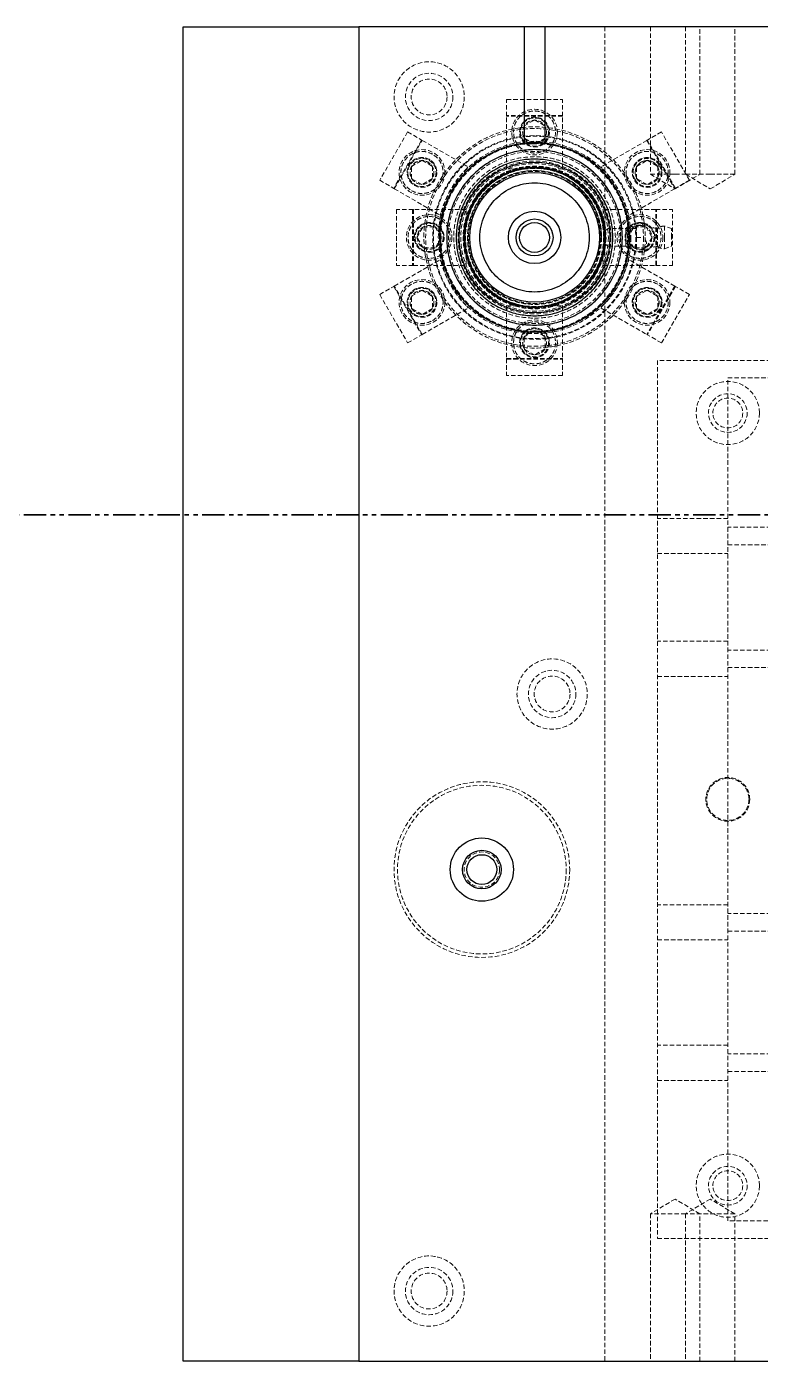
# Model space of a CAD drawing. Header units: millimetres. Extents: x 5 to 1512, y -497 to 895.
# Drawn here: x 734.5 to 943.3, y -496.7 to -116.7 of the extents above; entities that cross this region are included whole.
import ezdxf

# ---------------------------------------------------------------- set-up
doc = ezdxf.new("R2010")
doc.units = ezdxf.units.MM
doc.linetypes.add('HIDDEN', pattern=[1.905, 1.27, -0.635])
doc.linetypes.add('PHANTOM', pattern=[12.7, 6.35, -1.27, 1.27, -1.27, 1.27, -1.27])

msp = doc.modelspace()

# ---------------------------------------------------------------- linework, layer by layer
at = {"color": 7, "linetype": 'Continuous', "lineweight": 25}
for p, q in [((779.05, -496.662), (779.05, -116.662)), ((779.05, -116.662), (829.05, -116.662)), ((829.05, -116.662), (829.05, -496.662)), ((876.05, -116.662), (829.05, -116.662)), ((876.05, -116.662), (876.05, -149.829)), ((882.05, -116.662), (876.05, -116.662)), ((1326.05, -116.662), (882.05, -116.662)), ((882.05, -149.829), (882.05, -116.662)), ((829.05, -496.662), (779.05, -496.662)), ((829.05, -496.662), (1379.05, -496.662))]:
    msp.add_line(p, q, dxfattribs=at)
at = {"color": 7, "linetype": 'HIDDEN', "lineweight": 18}
for p, q in [((899.05, -116.662), (899.05, -176.371)), ((912.05, -116.662), (912.05, -158.662)), ((922.05, -116.662), (922.05, -158.662)), ((926.05, -158.662), (926.05, -116.662)), ((936.05, -158.662), (936.05, -116.662)), ((871.1, -137.362), (887, -137.362)), ((871.1, -142.162), (871.1, -137.362)), ((887, -142.162), (887, -137.362)), ((887, -141.962), (871.1, -141.962)), ((887, -142.162), (871.1, -142.162)), ((871.1, -157.162), (871.1, -142.162)), ((876.05, -144.93), (879.05, -143.198)), ((879.05, -143.198), (882.05, -144.93)), ((887, -157.162), (887, -142.162)), ((842.928, -146.627), (834.978, -160.397)), ((842.928, -146.627), (846.912, -148.927)), ((915.172, -146.627), (911.189, -148.927)), ((923.122, -160.397), (915.172, -146.627)), ((846.912, -148.927), (838.962, -162.697)), ((839.135, -162.797), (847.085, -149.027)), ((846.912, -148.927), (847.085, -149.027)), ((847.085, -149.027), (860.076, -156.527)), ((879.05, -150.126), (876.05, -148.394)), ((882.05, -148.394), (879.05, -150.126)), ((911.015, -149.027), (898.025, -156.527)), ((911.015, -149.027), (918.965, -162.797)), ((919.139, -162.697), (911.189, -148.927)), ((844.007, -156.43), (847.007, -154.698)), ((847.007, -154.698), (850.007, -156.43)), ((908.093, -156.43), (911.093, -154.698)), ((911.093, -154.698), (914.093, -156.43)), ((844.007, -159.894), (844.007, -156.43)), ((850.007, -156.43), (850.007, -159.894)), ((859.775, -157.048), (860.076, -156.527)), ((874.606, -157.162), (871.1, -157.162)), ((887, -157.162), (883.495, -157.162)), ((898.025, -156.527), (898.326, -157.048)), ((908.093, -159.894), (908.093, -156.43)), ((912.05, -158.662), (919.05, -158.662)), ((912.05, -158.662), (919.05, -162.868)), ((914.016, -156.474), (914.557, -156.162)), ((914.093, -156.43), (914.093, -159.894)), ((919.05, -158.662), (922.05, -158.662)), ((919.05, -162.868), (926.05, -158.662)), ((922.05, -158.662), (929.05, -158.662)), ((922.05, -158.662), (929.05, -162.868)), ((929.05, -158.662), (936.05, -158.662)), ((929.05, -162.868), (936.05, -158.662)), ((834.978, -160.397), (838.962, -162.697)), ((839.135, -162.797), (852.126, -170.297)), ((847.007, -161.626), (844.007, -159.894)), ((850.007, -159.894), (847.007, -161.626)), ((918.965, -162.797), (905.975, -170.297)), ((907.629, -160.162), (908.171, -159.849)), ((911.093, -161.626), (908.093, -159.894)), ((914.093, -159.894), (911.093, -161.626)), ((923.122, -160.397), (919.139, -162.697)), ((839.75, -168.712), (839.75, -184.612)), ((844.55, -168.712), (839.75, -168.712)), ((844.35, -168.712), (844.35, -184.612)), ((844.55, -168.712), (844.55, -184.612)), ((859.55, -168.712), (844.55, -168.712)), ((852.126, -170.297), (852.427, -169.776)), ((859.55, -172.218), (859.55, -168.712)), ((913.55, -168.712), (898.55, -168.712)), ((898.55, -168.712), (898.55, -172.218)), ((905.674, -169.776), (905.975, -170.297)), ((913.55, -184.612), (913.55, -168.712)), ((913.55, -168.712), (918.35, -168.712)), ((913.75, -184.612), (913.75, -168.712)), ((918.35, -184.612), (918.35, -168.712)), ((845.586, -176.662), (847.318, -173.662)), ((847.318, -173.662), (850.782, -173.662)), ((850.782, -173.662), (852.515, -176.662)), ((908.05, -174.162), (899.905, -174.162)), ((905.55, -173.662), (905.05, -174.162)), ((905.05, -174.162), (905.05, -179.162)), ((905.55, -173.662), (905.55, -179.662)), ((908.05, -173.662), (905.55, -173.662)), ((905.586, -176.662), (907.318, -173.662)), ((907.318, -173.662), (910.782, -173.662)), ((908.05, -173.162), (908.05, -176.662)), ((908.05, -173.162), (910.05, -173.162)), ((910.782, -173.662), (912.514, -176.662)), ((914.05, -179.224), (914.05, -174.1)), ((916.05, -173.412), (916.05, -176.662)), ((918.05, -174.162), (916.05, -173.412)), ((918.05, -176.662), (918.05, -174.162)), ((847.318, -179.662), (845.586, -176.662)), ((852.515, -176.662), (850.782, -179.662)), ((899.05, -177.08), (899.05, -496.662)), ((907.318, -179.662), (905.586, -176.662)), ((908.05, -176.662), (908.05, -180.162)), ((908.05, -176.662), (910.05, -176.662)), ((912.514, -176.662), (910.782, -179.662)), ((916.05, -176.662), (916.05, -179.912)), ((918.05, -179.162), (918.05, -176.662)), ((850.782, -179.662), (847.318, -179.662)), ((859.55, -184.612), (859.55, -181.106)), ((898.55, -181.106), (898.55, -184.612)), ((899.905, -179.162), (908.05, -179.162)), ((905.05, -179.162), (905.55, -179.662)), ((905.55, -179.662), (908.05, -179.662)), ((910.782, -179.662), (907.318, -179.662)), ((910.05, -180.162), (908.05, -180.162)), ((916.05, -179.912), (918.05, -179.162)), ((839.135, -190.527), (852.126, -183.027)), ((844.55, -184.612), (839.75, -184.612)), ((844.55, -184.612), (859.55, -184.612)), ((852.427, -183.548), (852.126, -183.027)), ((898.55, -184.612), (913.55, -184.612)), ((905.674, -183.548), (905.975, -183.027)), ((918.965, -190.527), (905.975, -183.027)), ((913.55, -184.612), (918.35, -184.612)), ((834.978, -192.927), (838.962, -190.627)), ((834.978, -192.927), (842.928, -206.697)), ((838.962, -190.627), (846.912, -204.397)), ((847.085, -204.297), (839.135, -190.527)), ((844.007, -193.43), (847.007, -191.698)), ((844.007, -196.894), (844.007, -193.43)), ((847.007, -191.698), (850.007, -193.43)), ((850.007, -193.43), (850.007, -196.894)), ((908.093, -193.43), (911.093, -191.698)), ((908.093, -196.894), (908.093, -193.43)), ((918.965, -190.527), (911.015, -204.297)), ((911.093, -191.698), (914.093, -193.43)), ((919.139, -190.627), (911.189, -204.397)), ((914.093, -193.43), (914.093, -196.894)), ((915.172, -206.697), (923.122, -192.927)), ((923.122, -192.927), (919.139, -190.627)), ((847.007, -198.626), (844.007, -196.894)), ((850.007, -196.894), (847.007, -198.626)), ((847.085, -204.297), (860.076, -196.797)), ((860.076, -196.797), (859.775, -196.276)), ((871.1, -196.162), (871.1, -211.162)), ((871.1, -196.162), (874.606, -196.162)), ((883.495, -196.162), (887, -196.162)), ((887, -196.162), (887, -211.162)), ((898.025, -196.797), (898.326, -196.276)), ((898.025, -196.797), (911.015, -204.297)), ((911.093, -198.626), (908.093, -196.894)), ((914.093, -196.894), (911.093, -198.626)), ((842.928, -206.697), (846.912, -204.397)), ((876.05, -204.93), (879.05, -203.198)), ((876.05, -208.394), (876.05, -204.93)), ((879.05, -203.198), (882.05, -204.93)), ((882.05, -204.93), (882.05, -208.394)), ((915.172, -206.697), (911.189, -204.397)), ((879.05, -210.126), (876.05, -208.394)), ((882.05, -208.394), (879.05, -210.126)), ((871.1, -211.162), (887, -211.162)), ((871.1, -211.162), (871.1, -215.962)), ((871.1, -211.362), (887, -211.362)), ((887, -211.162), (887, -215.962)), ((914.05, -211.662), (914.05, -461.662)), ((1034.05, -211.662), (914.05, -211.662)), ((887, -215.962), (871.1, -215.962)), ((934.05, -216.662), (1134.05, -216.662)), ((934.05, -456.662), (934.05, -216.662)), ((934.05, -256.662), (914.05, -256.662)), ((954.05, -259.162), (934.05, -259.162)), ((934.05, -264.162), (954.05, -264.162)), ((914.05, -266.662), (934.05, -266.662)), ((934.05, -291.662), (914.05, -291.662)), ((954.05, -294.162), (934.05, -294.162)), ((934.05, -299.162), (954.05, -299.162)), ((914.05, -301.662), (934.05, -301.662)), ((934.05, -366.662), (914.05, -366.662)), ((954.05, -369.162), (934.05, -369.162)), ((934.05, -374.162), (954.05, -374.162)), ((914.05, -376.662), (934.05, -376.662)), ((934.05, -406.662), (914.05, -406.662)), ((954.05, -409.162), (934.05, -409.162)), ((934.05, -414.162), (954.05, -414.162)), ((914.05, -416.662), (934.05, -416.662)), ((919.05, -450.456), (912.05, -454.662)), ((926.05, -454.662), (919.05, -450.456)), ((929.05, -450.456), (922.05, -454.662)), ((936.05, -454.662), (929.05, -450.456)), ((922.05, -454.662), (912.05, -454.662)), ((912.05, -454.662), (912.05, -496.662)), ((936.05, -454.662), (922.05, -454.662)), ((922.05, -454.662), (922.05, -496.662)), ((926.05, -496.662), (926.05, -454.662)), ((936.05, -496.662), (936.05, -454.662)), ((1134.05, -456.662), (934.05, -456.662)), ((914.05, -461.662), (1034.05, -461.662))]:
    msp.add_line(p, q, dxfattribs=at)
at = {"color": 7, "linetype": 'PHANTOM', "lineweight": 35}
msp.add_line((1006.724, -255.662), (701.05, -255.662), dxfattribs=at)
at = {"color": 7, "linetype": 'HIDDEN', "lineweight": 18, "flags": 128}
for points in [[(876.05, -149.829), (879.05, -149.662), (882.05, -149.829)], [(911.015, -149.027), (911.049, -149.008), (911.082, -148.989), (911.112, -148.971), (911.138, -148.956), (911.159, -148.944), (911.175, -148.935), (911.185, -148.929), (911.189, -148.927)], [(839.135, -162.797), (839.102, -162.777), (839.069, -162.759), (839.039, -162.741), (839.013, -162.726), (838.991, -162.714), (838.975, -162.704), (838.965, -162.699), (838.962, -162.697)], [(919.139, -162.697), (919.135, -162.699), (919.125, -162.704), (919.109, -162.714), (919.088, -162.726), (919.062, -162.741), (919.032, -162.759), (918.999, -162.777), (918.965, -162.797)], [(838.962, -190.627), (838.965, -190.625), (838.975, -190.619), (838.991, -190.61), (839.013, -190.598), (839.039, -190.583), (839.069, -190.565), (839.102, -190.547), (839.135, -190.527)], [(919.139, -190.627), (919.135, -190.625), (919.125, -190.619), (919.109, -190.61), (919.088, -190.598), (919.062, -190.583), (919.032, -190.565), (918.999, -190.547), (918.965, -190.527)], [(847.085, -204.297), (847.052, -204.316), (847.019, -204.335), (846.989, -204.352), (846.963, -204.368), (846.941, -204.38), (846.925, -204.389), (846.915, -204.395), (846.912, -204.397)], [(911.189, -204.397), (911.185, -204.395), (911.175, -204.389), (911.159, -204.38), (911.138, -204.368), (911.112, -204.352), (911.082, -204.335), (911.049, -204.316), (911.015, -204.297)]]:
    msp.add_lwpolyline(points, dxfattribs=at)
at = {"color": 7, "linetype": 'HIDDEN', "lineweight": 18}
for centre, radius in [((849.05, -136.662), 10), ((849.05, -136.662), 6.75), ((849.05, -136.662), 5.1), ((879.05, -146.662), 6.5), ((879.05, -146.662), 4.25), ((879.05, -146.662), 4.2), ((879.05, -146.662), 4), ((879.05, -146.662), 3.4), ((879.05, -146.662), 3.375), ((879.05, -176.662), 31.5), ((879.05, -176.662), 31), ((879.05, -176.662), 29), ((879.05, -176.662), 28.81), ((847.007, -158.162), 6.5), ((879.05, -176.662), 27.394), ((879.05, -176.662), 27.01), ((879.05, -176.662), 26.73), ((879.05, -176.662), 26.71), ((879.05, -176.662), 25), ((911.093, -158.162), 6.5), ((847.007, -158.162), 4.25), ((847.007, -158.162), 4.2), ((847.007, -158.162), 4), ((847.007, -158.162), 3.4), ((847.007, -158.162), 3.375), ((879.05, -176.662), 24.5), ((879.05, -176.662), 21.75), ((879.05, -176.662), 21.006), ((911.093, -158.162), 4.25), ((911.093, -158.162), 4.2), ((911.093, -158.162), 3.4), ((879.05, -176.662), 20.334), ((879.05, -176.662), 19.99), ((879.05, -176.662), 19.97), ((879.05, -176.662), 19.8), ((879.05, -176.662), 19.67), ((879.05, -176.662), 19.65), ((879.05, -176.662), 19.092), ((879.05, -176.662), 19.027), ((879.05, -176.662), 19), ((849.05, -176.662), 6.5), ((909.05, -176.662), 6.5), ((849.05, -176.662), 4.25), ((849.05, -176.662), 4.2), ((849.05, -176.662), 4), ((849.05, -176.662), 3.4), ((849.05, -176.662), 3.375), ((909.05, -176.662), 4.25), ((909.05, -176.662), 4.2), ((909.05, -176.662), 4), ((909.05, -176.662), 3.4), ((909.05, -176.662), 3.375), ((847.007, -195.162), 6.5), ((911.093, -195.162), 6.5), ((847.007, -195.162), 4.25), ((847.007, -195.162), 4.2), ((847.007, -195.162), 4), ((847.007, -195.162), 3.4), ((847.007, -195.162), 3.375), ((911.093, -195.162), 4.25), ((911.093, -195.162), 4.2), ((911.093, -195.162), 4), ((911.093, -195.162), 3.4), ((911.093, -195.162), 3.375), ((879.05, -206.662), 6.5), ((879.05, -206.662), 4.25), ((879.05, -206.662), 4.2), ((879.05, -206.662), 4), ((879.05, -206.662), 3.4), ((879.05, -206.662), 3.375), ((934.05, -226.662), 9), ((934.05, -226.662), 5.5), ((934.05, -226.662), 4.25), ((884.05, -306.662), 10), ((884.05, -306.662), 6.75), ((884.05, -306.662), 5.1), ((934.05, -336.662), 6.25), ((864.05, -356.662), 25), ((864.05, -356.662), 24), ((934.05, -336.662), 6), ((864.05, -356.662), 5.025), ((934.05, -446.662), 9), ((934.05, -446.662), 5.5), ((934.05, -446.662), 4.25), ((849.05, -476.662), 10), ((849.05, -476.662), 6.75), ((849.05, -476.662), 5.1)]:
    msp.add_circle(centre, radius, dxfattribs=at)
at = {"color": 7, "linetype": 'Continuous', "lineweight": 25}
for centre, radius in [((879.05, -176.662), 26.995), ((879.05, -176.662), 21.449), ((879.05, -176.662), 20.006), ((879.05, -176.662), 20), ((879.05, -176.662), 19.83), ((879.05, -176.662), 18.452), ((879.05, -176.662), 7.45), ((879.05, -176.662), 5.25), ((879.05, -176.662), 4.25), ((864.05, -356.662), 9), ((864.05, -356.662), 5.5), ((864.05, -356.662), 4.25)]:
    msp.add_circle(centre, radius, dxfattribs=at)
for start, end in [(96.37937, 83.62063), (83.62063, 96.37937)]:
    msp.add_arc((879.05, -176.662), 27, start, end, dxfattribs=at)
at = {"color": 7, "linetype": 'HIDDEN', "lineweight": 18}
for centre, radius, start, end in [((911.093, -158.162), 4, 30, 210), ((911.093, -158.162), 3.375, 30, 210), ((879.05, -176.662), 27.5, 134.50127, 165.49873), ((879.05, -176.662), 27.5, 14.50127, 45.49873), ((911.093, -158.162), 4, 210, 30), ((911.093, -158.162), 3.375, 210, 30), ((879.05, -176.662), 20.2, 135, 315), ((914.783, -165.972), 8.161, 241.98043, 264.84636), ((916.05, -176.662), 3.25, 90, 127.97987), ((914.783, -187.352), 8.161, 95.15364, 117.98736), ((916.05, -176.662), 3.25, 232.02013, 270), ((879.05, -176.662), 27.5, 194.50127, 225.49873), ((879.05, -176.662), 27.5, 314.50127, 345.49873)]:
    msp.add_arc(centre, radius, start, end, dxfattribs=at)
for points, knots in [([(873.05, -146.662), (873.131, -145.907), (873.254, -144.746), (874.002, -143.349), (874.776, -142.389), (875.738, -141.61), (877.135, -140.885), (879.05, -140.517), (880.966, -140.885), (882.363, -141.61), (883.324, -142.389), (884.099, -143.349), (884.847, -144.746), (884.97, -145.907), (885.05, -146.662)], [0, 0, 0, 0, 0.1197282, 0.1841795, 0.2499991, 0.3158199, 0.3802722, 0.5000003, 0.6197284, 0.6841808, 0.7500003, 0.8158199, 0.8802719, 1, 1, 1, 1]), ([(879.05, -152.662), (878.296, -152.582), (877.135, -152.459), (875.738, -151.71), (874.776, -150.936), (874.002, -149.975), (873.254, -148.578), (873.131, -147.417), (873.05, -146.662)], [0, 0, 0, 0, 0.2394557, 0.3683609, 0.5000011, 0.6316401, 0.7605424, 1, 1, 1, 1]), ([(885.05, -146.662), (884.97, -147.417), (884.847, -148.578), (884.099, -149.975), (883.324, -150.936), (882.363, -151.71), (880.966, -152.459), (879.805, -152.582), (879.05, -152.662)], [0, 0, 0, 0, 0.2394576, 0.3683615, 0.5000007, 0.6316386, 0.760544, 1, 1, 1, 1]), ([(850.007, -152.966), (849.314, -152.658), (848.247, -152.184), (846.662, -152.133), (845.444, -152.324), (844.288, -152.767), (842.962, -153.614), (841.686, -155.089), (841.046, -156.933), (840.976, -158.505), (841.17, -159.727), (841.614, -160.877), (842.45, -162.224), (843.394, -162.911), (844.007, -163.358)], [0, 0, 0, 0, 0.1197275, 0.1841792, 0.2499994, 0.3158185, 0.3802706, 0.4999999, 0.6197284, 0.6841799, 0.7500002, 0.815819, 0.8802718, 1, 1, 1, 1]), ([(852.204, -161.162), (852.512, -160.468), (852.985, -159.401), (853.036, -157.817), (852.846, -156.598), (852.401, -155.446), (851.565, -154.1), (850.621, -153.413), (850.007, -152.966)], [0, 0, 0, 0, 0.2394564, 0.3683609, 0.4999994, 0.6316393, 0.7605433, 1, 1, 1, 1]), ([(879.05, -153.656), (877.647, -153.731), (874.757, -153.884), (870.469, -155.164), (866.346, -157.287), (862.667, -160.279), (860.168, -163.355), (858.588, -166.061), (857.328, -168.826), (856.309, -172.369), (855.916, -176.662), (856.31, -180.956), (857.542, -185.243), (859.678, -189.366), (862.666, -193.046), (865.744, -195.544), (868.449, -197.125), (871.215, -198.379), (874.757, -199.441), (877.647, -199.594), (879.05, -199.668)], [0, 0, 0, 0, 0.0582484, 0.1199858, 0.1842901, 0.2499588, 0.3156277, 0.3478172, 0.3800141, 0.4417516, 0.5, 0.5582483, 0.6199858, 0.6842898, 0.7499585, 0.8156273, 0.847817, 0.8800141, 0.9417516, 1, 1, 1, 1]), ([(902.056, -176.662), (901.982, -175.259), (901.828, -172.368), (900.548, -168.081), (898.425, -163.958), (895.434, -160.278), (892.357, -157.78), (889.651, -156.198), (886.886, -154.945), (883.344, -153.883), (880.453, -153.73), (879.05, -153.656)], [0, 0, 0, 0, 0.1164969, 0.2399718, 0.3685799, 0.4999177, 0.6312552, 0.6956343, 0.7600286, 0.8835031, 1, 1, 1, 1]), ([(908.093, -152.966), (907.48, -153.413), (906.536, -154.1), (905.7, -155.446), (905.255, -156.598), (905.065, -157.817), (905.115, -159.401), (905.589, -160.468), (905.897, -161.162)], [0, 0, 0, 0, 0.2394571, 0.3683604, 0.4999999, 0.6316386, 0.7605432, 1, 1, 1, 1]), ([(914.093, -163.358), (914.707, -162.911), (915.651, -162.224), (916.487, -160.877), (916.931, -159.727), (917.125, -158.505), (917.054, -156.933), (916.415, -155.089), (915.138, -153.614), (913.812, -152.767), (912.657, -152.324), (911.438, -152.133), (909.854, -152.184), (908.787, -152.658), (908.093, -152.966)], [0, 0, 0, 0, 0.1197286, 0.1841809, 0.2499999, 0.31582, 0.3802715, 0.4999999, 0.6197284, 0.6841805, 0.7500002, 0.8158196, 0.8802719, 1, 1, 1, 1]), ([(893.334, -162.378), (892.714, -161.802), (891.474, -160.649), (889.358, -159.232), (887.607, -158.335), (886.32, -157.809), (885.552, -157.531), (884.774, -157.284), (883.986, -157.068), (883.444, -156.944), (883.077, -156.867), (882.658, -156.783), (882.012, -156.674), (881.218, -156.574), (880.502, -156.51), (879.78, -156.47), (879.255, -156.461), (878.664, -156.463), (878.043, -156.481), (877.215, -156.54), (876.439, -156.626), (875.678, -156.74), (875.129, -156.844), (874.469, -156.984), (873.767, -157.156), (872.804, -157.444), (871.911, -157.757), (870.113, -158.488), (867.573, -159.854), (865.684, -161.553), (864.767, -162.378)], [0, 0, 0, 0, 0.0799844, 0.1599686, 0.2399531, 0.2656969, 0.2914411, 0.3171817, 0.3429197, 0.3686567, 0.3698153, 0.3783582, 0.4091453, 0.4316749, 0.4541014, 0.4771018, 0.5001014, 0.503773, 0.5330124, 0.5588161, 0.5822606, 0.6069033, 0.6315462, 0.6350988, 0.670745, 0.6999245, 0.7300845, 0.760245, 0.8836083, 1, 1, 1, 1]), ([(892.345, -163.367), (891.491, -162.599), (889.732, -161.018), (886.515, -159.28), (882.905, -158.123), (879.05, -157.727), (875.196, -158.123), (871.586, -159.28), (868.369, -161.018), (866.609, -162.599), (865.755, -163.367)], [0, 0, 0, 0, 0.1165155, 0.2400111, 0.3686407, 0.4999996, 0.6313586, 0.7599881, 0.8834837, 1, 1, 1, 1]), ([(844.007, -163.358), (844.701, -163.666), (845.768, -164.14), (847.352, -164.19), (848.572, -164), (849.723, -163.555), (851.07, -162.719), (851.757, -161.776), (852.204, -161.162)], [0, 0, 0, 0, 0.2394555, 0.3683618, 0.4999991, 0.6316402, 0.7605437, 1, 1, 1, 1]), ([(865.755, -163.367), (864.988, -164.221), (863.406, -165.98), (861.668, -169.198), (860.512, -172.807), (860.115, -176.662), (860.513, -180.515), (861.662, -184.132), (863.427, -187.322), (865.681, -190.031), (868.39, -192.285), (871.58, -194.05), (875.197, -195.199), (879.05, -195.597), (882.905, -195.201), (886.515, -194.044), (889.732, -192.306), (891.491, -190.725), (892.345, -189.957)], [0, 0, 0, 0, 0.0582579, 0.1200056, 0.1843205, 0.2499999, 0.3156796, 0.3799942, 0.4417419, 0.4999999, 0.5582581, 0.6200058, 0.6843207, 0.7500001, 0.8156796, 0.8799944, 0.9417422, 1, 1, 1, 1]), ([(892.345, -189.957), (893.113, -189.103), (894.695, -187.344), (896.433, -184.126), (897.589, -180.517), (897.985, -176.662), (897.589, -172.807), (896.433, -169.198), (894.695, -165.98), (893.113, -164.221), (892.345, -163.367)], [0, 0, 0, 0, 0.1165162, 0.2400115, 0.3686406, 0.5, 0.6313589, 0.7599885, 0.8834838, 1, 1, 1, 1]), ([(893.334, -190.945), (893.911, -190.325), (895.064, -189.086), (896.48, -186.969), (897.377, -185.218), (897.903, -183.931), (898.181, -183.164), (898.429, -182.385), (898.644, -181.598), (898.769, -181.055), (898.845, -180.689), (898.929, -180.269), (899.038, -179.624), (899.138, -178.829), (899.203, -178.114), (899.242, -177.391), (899.251, -176.866), (899.249, -176.275), (899.232, -175.655), (899.172, -174.827), (899.086, -174.05), (898.972, -173.29), (898.868, -172.741), (898.728, -172.081), (898.556, -171.378), (898.268, -170.416), (897.955, -169.523), (897.224, -167.724), (895.859, -165.184), (894.159, -163.295), (893.334, -162.378)], [0, 0, 0, 0, 0.0799843, 0.1599689, 0.2399534, 0.2656968, 0.2914408, 0.3171816, 0.3429192, 0.3686566, 0.3698157, 0.3783585, 0.4091452, 0.4316753, 0.4541018, 0.4771017, 0.5001018, 0.5037734, 0.5330123, 0.558816, 0.5822605, 0.6069034, 0.6315461, 0.6350992, 0.6707449, 0.6999249, 0.730085, 0.760245, 0.8836086, 1, 1, 1, 1]), ([(905.897, -161.162), (906.344, -161.776), (907.031, -162.719), (908.378, -163.555), (909.529, -164), (910.749, -164.19), (912.332, -164.14), (913.4, -163.666), (914.093, -163.358)], [0, 0, 0, 0, 0.23945746, 0.36836101, 0.50000071, 0.63163963, 0.76054283, 1, 1, 1, 1]), ([(849.05, -182.662), (848.296, -182.582), (847.135, -182.458), (845.737, -181.71), (844.777, -180.936), (843.998, -179.975), (843.273, -178.578), (842.905, -176.662), (843.273, -174.746), (843.998, -173.349), (844.777, -172.388), (845.737, -171.614), (847.135, -170.865), (848.296, -170.742), (849.05, -170.662)], [0, 0, 0, 0, 0.119728, 0.1841803, 0.2500004, 0.31582, 0.3802712, 0.5000001, 0.6197282, 0.6841794, 0.7499996, 0.8158197, 0.880272, 1, 1, 1, 1]), ([(849.05, -170.662), (849.805, -170.742), (850.966, -170.865), (852.363, -171.614), (853.324, -172.388), (854.099, -173.349), (854.847, -174.746), (854.97, -175.907), (855.05, -176.662)], [0, 0, 0, 0, 0.23945635, 0.36836116, 0.49999926, 0.63163982, 0.76054395, 1, 1, 1, 1]), ([(903.05, -176.662), (903.131, -175.907), (903.254, -174.746), (904.002, -173.349), (904.776, -172.388), (905.738, -171.614), (907.135, -170.865), (908.296, -170.742), (909.05, -170.662)], [0, 0, 0, 0, 0.2394559, 0.3683599, 0.5000002, 0.6316393, 0.7605425, 1, 1, 1, 1]), ([(909.05, -170.662), (909.805, -170.742), (910.966, -170.865), (912.363, -171.614), (913.323, -172.388), (914.103, -173.349), (914.827, -174.746), (915.195, -176.662), (914.827, -178.578), (914.103, -179.975), (913.323, -180.936), (912.363, -181.71), (910.966, -182.458), (909.805, -182.582), (909.05, -182.662)], [0, 0, 0, 0, 0.1197281, 0.1841798, 0.2499995, 0.3158197, 0.3802718, 0.4999999, 0.6197288, 0.6841809, 0.7500005, 0.8158202, 0.8802719, 1, 1, 1, 1]), ([(899.824, -174.234), (899.863, -174.2), (899.942, -174.131), (899.85, -174.213), (899.629, -174.4), (899.325, -174.641), (899.072, -174.798), (898.975, -174.859)], [0, 0, 0, 0, 0.2096851, 0.4174733, 0.6235536, 0.8551552, 1, 1, 1, 1]), ([(910.05, -173.162), (910.284, -173.162), (910.663, -173.162), (910.903, -173.162), (910.915, -173.162), (910.917, -173.162)], [0, 0, 0, 0, 0.5832655, 0.9487943, 1, 1, 1, 1]), ([(855.05, -176.662), (854.97, -177.417), (854.847, -178.578), (854.099, -179.975), (853.324, -180.936), (852.363, -181.71), (850.966, -182.458), (849.805, -182.582), (849.05, -182.662)], [0, 0, 0, 0, 0.23945753, 0.36836162, 0.50000091, 0.63163896, 0.76054373, 1, 1, 1, 1]), ([(879.05, -199.668), (880.454, -199.593), (883.344, -199.44), (887.632, -198.16), (891.755, -196.037), (895.434, -193.045), (897.932, -189.969), (899.514, -187.263), (900.767, -184.498), (901.829, -180.955), (901.982, -178.065), (902.056, -176.662)], [0, 0, 0, 0, 0.1164968, 0.2399714, 0.3685797, 0.4999172, 0.6312547, 0.6956343, 0.7600282, 0.8835032, 1, 1, 1, 1]), ([(898.975, -178.465), (899.155, -178.583), (899.517, -178.821), (899.834, -179.099), (899.938, -179.189), (899.852, -179.113), (899.628, -178.924), (899.325, -178.683), (899.072, -178.525), (898.975, -178.465)], [0, 0, 0, 0, 0.1742361, 0.3491011, 0.5032317, 0.6338375, 0.7633761, 0.9089536, 1, 1, 1, 1]), ([(909.05, -182.662), (908.296, -182.582), (907.135, -182.458), (905.738, -181.71), (904.776, -180.936), (904.002, -179.975), (903.254, -178.578), (903.131, -177.417), (903.05, -176.662)], [0, 0, 0, 0, 0.2394574, 0.3683606, 0.4999996, 0.6316387, 0.7605426, 1, 1, 1, 1]), ([(910.05, -180.162), (910.309, -179.835), (910.706, -179.336), (910.967, -178.539), (910.853, -177.792), (910.464, -177.184), (910.154, -176.793), (910.05, -176.662)], [0, 0, 0, 0, 0.3059341, 0.4679067, 0.6311016, 0.8764831, 1, 1, 1, 1]), ([(910.917, -180.162), (910.919, -180.162), (910.938, -180.162), (910.751, -180.162), (910.329, -180.162), (910.05, -180.162)], [0, 0, 0, 0, 0.0424782, 0.3675464, 1, 1, 1, 1]), ([(844.007, -189.966), (843.394, -190.413), (842.45, -191.1), (841.614, -192.446), (841.17, -193.597), (840.976, -194.819), (841.046, -196.391), (841.686, -198.234), (842.962, -199.71), (844.288, -200.557), (845.444, -201), (846.662, -201.19), (848.247, -201.14), (849.314, -200.666), (850.007, -200.358)], [0, 0, 0, 0, 0.11972841, 0.18418058, 0.25000011, 0.31581993, 0.38027185, 0.50000037, 0.61972956, 0.6841813, 0.75000051, 0.81582066, 0.88027223, 1, 1, 1, 1]), ([(852.204, -192.162), (851.757, -191.548), (851.07, -190.604), (849.723, -189.769), (848.572, -189.324), (847.352, -189.134), (845.768, -189.184), (844.701, -189.658), (844.007, -189.966)], [0, 0, 0, 0, 0.2394561, 0.3683599, 0.500001, 0.6316382, 0.7605444, 1, 1, 1, 1]), ([(914.093, -189.966), (913.4, -189.658), (912.332, -189.184), (910.749, -189.134), (909.529, -189.324), (908.378, -189.769), (907.031, -190.604), (906.344, -191.548), (905.897, -192.162)], [0, 0, 0, 0, 0.2394573, 0.3683604, 0.4999992, 0.6316388, 0.7605427, 1, 1, 1, 1]), ([(908.093, -200.358), (908.787, -200.666), (909.854, -201.14), (911.438, -201.19), (912.657, -201), (913.812, -200.557), (915.138, -199.71), (916.415, -198.234), (917.054, -196.391), (917.125, -194.819), (916.931, -193.597), (916.487, -192.446), (915.651, -191.1), (914.707, -190.413), (914.093, -189.966)], [0, 0, 0, 0, 0.1197283, 0.1841806, 0.2499999, 0.3158197, 0.3802714, 0.4999999, 0.6197282, 0.6841801, 0.7499998, 0.8158195, 0.8802712, 1, 1, 1, 1]), ([(850.007, -200.358), (850.621, -199.911), (851.565, -199.224), (852.401, -197.878), (852.846, -196.726), (853.036, -195.507), (852.985, -193.923), (852.512, -192.856), (852.204, -192.162)], [0, 0, 0, 0, 0.2394563, 0.3683604, 0.5000003, 0.6316397, 0.7605434, 1, 1, 1, 1]), ([(905.897, -192.162), (905.589, -192.856), (905.115, -193.923), (905.065, -195.507), (905.255, -196.726), (905.7, -197.878), (906.536, -199.224), (907.48, -199.911), (908.093, -200.358)], [0, 0, 0, 0, 0.2394569, 0.3683608, 0.5000003, 0.6316399, 0.7605433, 1, 1, 1, 1]), ([(873.05, -206.662), (873.131, -205.907), (873.254, -204.746), (874.002, -203.349), (874.776, -202.388), (875.738, -201.614), (877.135, -200.865), (878.296, -200.742), (879.05, -200.662)], [0, 0, 0, 0, 0.2394571, 0.3683595, 0.4999987, 0.631639, 0.760544, 1, 1, 1, 1]), ([(879.05, -200.662), (879.805, -200.742), (880.966, -200.865), (882.363, -201.614), (883.324, -202.388), (884.099, -203.349), (884.847, -204.746), (884.97, -205.907), (885.05, -206.662)], [0, 0, 0, 0, 0.2394563, 0.3683614, 0.4999995, 0.6316388, 0.7605429, 1, 1, 1, 1]), ([(885.05, -206.662), (884.97, -207.417), (884.847, -208.578), (884.099, -209.975), (883.324, -210.935), (882.363, -211.714), (880.966, -212.439), (879.05, -212.807), (877.135, -212.439), (875.738, -211.714), (874.776, -210.935), (874.002, -209.975), (873.254, -208.578), (873.131, -207.417), (873.05, -206.662)], [0, 0, 0, 0, 0.1197284, 0.1841807, 0.2500003, 0.3158192, 0.3802717, 0.4999997, 0.6197277, 0.6841801, 0.7500003, 0.8158199, 0.8802715, 1, 1, 1, 1])]:
    msp.add_open_spline(points, degree=3, knots=knots, dxfattribs=at)
at = {"color": 7, "linetype": 'Continuous', "lineweight": 25}
for points, knots in [([(879.05, -151.667), (877.526, -151.748), (874.386, -151.914), (870.538, -153.067), (867.533, -154.429), (864.594, -156.148), (861.25, -158.861), (858.536, -162.205), (856.819, -165.144), (855.45, -168.149), (854.343, -171.998), (853.916, -176.662), (854.343, -181.326), (855.45, -185.175), (856.819, -188.179), (858.536, -191.119), (861.25, -194.463), (864.593, -197.176), (867.533, -198.895), (870.537, -200.256), (874.386, -201.41), (877.526, -201.576), (879.05, -201.657)], [0, 0, 0, 0, 0.05823873, 0.11996618, 0.15215091, 0.18434211, 0.25000009, 0.31565779, 0.34784254, 0.38003388, 0.44176126, 0.49999996, 0.55823884, 0.61996604, 0.65215076, 0.68434221, 0.74999991, 0.81565795, 0.8478426, 0.88003377, 0.94176128, 1, 1, 1, 1]), ([(904.045, -176.662), (903.965, -175.138), (903.798, -171.998), (902.645, -168.149), (901.283, -165.145), (899.565, -162.205), (896.851, -158.861), (893.507, -156.148), (890.568, -154.429), (887.563, -153.067), (883.715, -151.914), (880.575, -151.748), (879.05, -151.667)], [0, 0, 0, 0, 0.1164775, 0.2399321, 0.3043012, 0.3686843, 0.5, 0.6313157, 0.6956852, 0.7600679, 0.8835225, 1, 1, 1, 1]), ([(879.05, -154.347), (877.689, -154.419), (874.886, -154.567), (871.45, -155.597), (868.768, -156.813), (866.143, -158.347), (863.158, -160.77), (860.26, -164.339), (858.188, -168.338), (856.992, -172.497), (856.61, -176.662), (856.992, -180.826), (857.98, -184.262), (859.202, -186.945), (860.735, -189.569), (863.159, -192.554), (866.727, -195.455), (870.727, -197.514), (874.886, -198.756), (877.689, -198.905), (879.05, -198.977)], [0, 0, 0, 0, 0.0582486, 0.1199858, 0.152183, 0.1843725, 0.2500414, 0.31571, 0.3800142, 0.4417515, 0.5, 0.5582484, 0.6199859, 0.6521829, 0.6843725, 0.7500413, 0.8157101, 0.8800142, 0.9417514, 1, 1, 1, 1]), ([(901.366, -176.662), (901.294, -175.301), (901.145, -172.498), (900.115, -169.062), (898.9, -166.379), (897.365, -163.755), (894.942, -160.77), (891.373, -157.868), (887.374, -155.81), (883.215, -154.568), (880.411, -154.419), (879.05, -154.347)], [0, 0, 0, 0, 0.1164969, 0.2399716, 0.3043661, 0.3687451, 0.5000826, 0.6314201, 0.7600284, 0.8835035, 1, 1, 1, 1]), ([(868.052, -165.663), (868.758, -165.028), (870.214, -163.72), (872.875, -162.282), (875.861, -161.325), (879.05, -160.997), (882.239, -161.325), (885.225, -162.282), (887.887, -163.72), (889.343, -165.028), (890.049, -165.663)], [0, 0, 0, 0, 0.11651598, 0.240011, 0.36864001, 0.50000008, 0.63135894, 0.75998853, 0.88348355, 1, 1, 1, 1]), ([(890.049, -187.661), (889.343, -188.296), (887.887, -189.604), (885.225, -191.042), (882.24, -191.998), (879.05, -192.327), (875.863, -191.997), (872.87, -191.047), (870.231, -189.586), (867.99, -187.722), (866.126, -185.481), (864.665, -182.842), (863.715, -179.85), (863.386, -176.662), (863.714, -173.473), (864.67, -170.487), (866.108, -167.825), (867.417, -166.37), (868.052, -165.663)], [0, 0, 0, 0, 0.0582582, 0.1200058, 0.1843206, 0.25, 0.31568, 0.3799945, 0.4417421, 0.5000001, 0.558258, 0.6200057, 0.6843204, 0.7500001, 0.8156795, 0.8799942, 0.9417418, 1, 1, 1, 1]), ([(890.049, -165.663), (890.684, -166.37), (891.993, -167.825), (893.43, -170.487), (894.387, -173.473), (894.715, -176.662), (894.387, -179.851), (893.43, -182.837), (891.993, -185.499), (890.684, -186.954), (890.049, -187.661)], [0, 0, 0, 0, 0.1165161, 0.2400115, 0.3686411, 0.4999999, 0.6313594, 0.759989, 0.8834844, 1, 1, 1, 1]), ([(879.05, -201.657), (880.575, -201.576), (883.715, -201.41), (887.563, -200.257), (890.568, -198.895), (893.507, -197.176), (896.851, -194.463), (899.564, -191.119), (901.283, -188.179), (902.645, -185.175), (903.798, -181.326), (903.965, -178.186), (904.045, -176.662)], [0, 0, 0, 0, 0.1164775, 0.2399321, 0.3043012, 0.3686841, 0.4999999, 0.6313156, 0.6956851, 0.7600679, 0.8835221, 1, 1, 1, 1]), ([(879.05, -198.977), (880.411, -198.905), (883.215, -198.757), (886.651, -197.727), (889.333, -196.511), (891.958, -194.977), (894.942, -192.554), (897.844, -188.985), (899.903, -184.986), (901.144, -180.827), (901.293, -178.023), (901.366, -176.662)], [0, 0, 0, 0, 0.1164965, 0.2399715, 0.3043659, 0.3687449, 0.5000823, 0.6314201, 0.7600281, 0.8835031, 1, 1, 1, 1])]:
    msp.add_open_spline(points, degree=3, knots=knots, dxfattribs=at)

doc.saveas('drawing.dxf')
